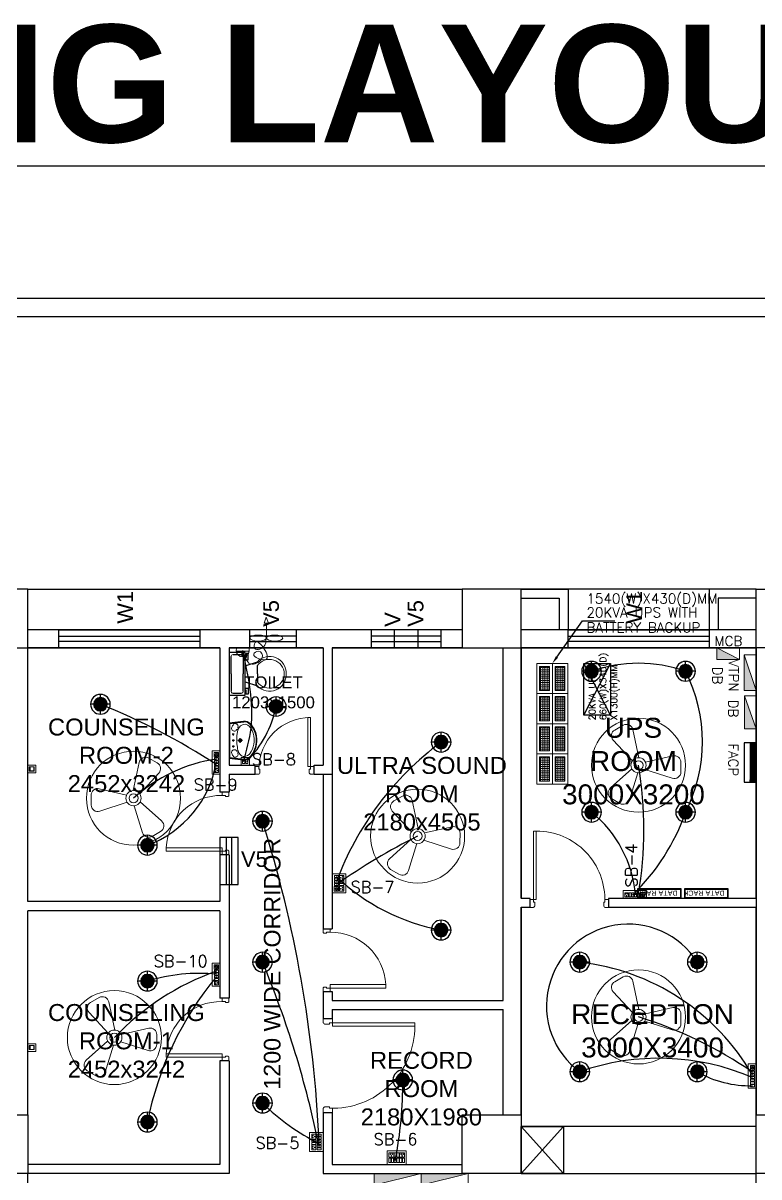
# Model space of a CAD drawing. Header units: millimetres. Extents: x 3552052 to 4144896, y -707811 to -630695.
# Drawn here: x 3631564 to 3640957, y -645447 to -630710 of the extents above; entities that cross this region are included whole.
import ezdxf
from ezdxf import colors
from ezdxf.entities.mleader import LeaderData, LeaderLine
from ezdxf.enums import TextEntityAlignment as Align
from ezdxf.math import Vec2, Vec3

# ---------------------------------------------------------------- set-up
doc = ezdxf.new("R2010")
doc.units = ezdxf.units.MM
doc.header["$LTSCALE"] = 6
doc.header["$MEASUREMENT"] = 0
doc.linetypes.add('HIDDEN', pattern=[0.375, 0.25, -0.125])
doc.layers.get('0').update_dxf_attribs({"linetype": 'CONTINUOUS', "lineweight": 0})
for name, color, linetype, lineweight in [('Chajja', 7, 'CONTINUOUS', 0), ('COL', 5, 'CONTINUOUS', 0), ('DIM', 7, 'CONTINUOUS', 0), ('DOOR', 44, 'CONTINUOUS', 0), ('ELE- DBS', 1, 'CONTINUOUS', 0), ('ELE-1 NO 6-16A RAW POWER SOCKET', 1, 'CONTINUOUS', 0), ('ELE-1200MM CEILINGFAN', 6, 'CONTINUOUS', 0), ('ELE-12M RAW&UPS SB', 40, 'CONTINUOUS', 0), ('ELE-12W LED', 1, 'CONTINUOUS', 0), ('ELE-12W UPS LIGHT', 3, 'CONTINUOUS', 0), ('ELE-2M RAW P.SB', 40, 'CONTINUOUS', 0), ('ELE-4M RAW P.SB', 40, 'CONTINUOUS', 0), ('ELE-4M UPS P.SB', 3, 'CONTINUOUS', 0), ('ELE-6M RAW P.SB', 40, 'HIDDEN', 0), ('ELE-8M RAW & UPS SB', 31, 'CONTINUOUS', 0), ('ELE-EXHAUST FAN', 10, 'CONTINUOUS', 0), ('ELE-LIGHTING WIRRING', 7, 'CONTINUOUS', 0), ('ELE. DB', 1, 'CONTINUOUS', 0), ('ELE.DB', 1, 'CONTINUOUS', 0), ('FA-FIRE ALARM CONTROL PANEL', 3, 'CONTINUOUS', 5), ('FUR', 21, 'CONTINUOUS', 0), ('hatch', 252, 'CONTINUOUS', 0), ('JOINERY', 7, 'CONTINUOUS', 0), ('MEP_HVAC_TEXT', 7, 'CONTINUOUS', 0), ('Staircase', 7, 'CONTINUOUS', 0), ('TEXT', 5, 'CONTINUOUS', 0), ('TITLE', 7, 'CONTINUOUS', 0), ('WALL', 8, 'CONTINUOUS', 0), ('Window', 161, 'CONTINUOUS', 0)]:
    doc.layers.add(name, color=color, linetype=linetype, lineweight=lineweight)
doc.layers.add('DATA RACK', color=1, linetype='CONTINUOUS')
doc.layers.add('ELE-LIGHTING WIRING', color=7, linetype='CONTINUOUS', lineweight=0, true_color=0x63d7b6)
doc.styles.add('ARIAL', font='arial.ttf')
doc.styles.add('ROMANS', font='romans.shx')
doc.styles.get("Standard").update_dxf_attribs({"font": 'SIMPLEX'})
doc.styles.add('Tw Cen MT', font='TCM_____.TTF')
doc.styles.add('VERDANA', font='verdana.ttf')
pattern_1 = [(270, (3255198.743, -130720.16), (27.4669662, -4e-14), [19.9759754, -7.4909908]), (360, (3255198.743, -130720.16), (4e-14, 27.4669662), [19.9759754, -7.4909908])]

# ---------------------------------------------------------------- blocks, each defined once
blk = doc.blocks.new('QWE')
at = {"layer": 'ELE-12W UPS LIGHT', "lineweight": 25}
h = blk.add_hatch(dxfattribs=at)
h.set_pattern_fill('ANSI31', color=8)
h.set_pattern_definition([(45, (-1135553.9097, 459369.4158), (-2.24506403, 2.24506403), [])])
edge = h.paths.add_edge_path()
edge.add_arc((0, 0), 85.7, 0, 360)
at = {"layer": 'ELE-12W UPS LIGHT', "color": 3, "lineweight": 25}
for p, q in [((-126, 0), (126, 0)), ((0, -126), (0, 126))]:
    blk.add_line(p, q, dxfattribs=at)
for radius in [126, 85.7]:
    blk.add_circle((0, 0), radius, dxfattribs=at)
blk = doc.blocks.new('dsff')
at = {"layer": 'ELE-4M RAW P.SB', "color": 40, "ltscale": 10}
for p, q in [((3540307, -687742), (3540314, -687738)), ((3540315, -687739), (3540310, -687745)), ((3540315, -687736), (3540312, -687729)), ((3540316, -687728), (3540316, -687736)), ((3540317, -687737), (3540325, -687739)), ((3540324, -687743), (3540317, -687738))]:
    blk.add_line(p, q, dxfattribs=at)
for points in [[(3540054, -687792), (3540365, -687792), (3540365, -687692), (3540054, -687692)], [(3540143, -687764), (3540169, -687764), (3540169, -687712), (3540143, -687712)], [(3540178, -687764), (3540204, -687764), (3540204, -687712), (3540178, -687712)], [(3540212, -687764), (3540239, -687764), (3540239, -687712), (3540212, -687712)], [(3540247, -687764), (3540274, -687764), (3540274, -687712), (3540247, -687712)], [(3540287, -687765), (3540345, -687765), (3540345, -687712), (3540287, -687712)]]:
    blk.add_lwpolyline(points, close=True, dxfattribs=at)
for radius in [19.1, 1.78]:
    blk.add_circle((3540316, -687737), radius, dxfattribs=at)
at = {"layer": 'ELE-6M RAW P.SB', "color": 3, "linetype": 'ByBlock'}
for points in [[(3540074, -687764), (3540100, -687764), (3540100, -687712), (3540074, -687712)], [(3540108, -687764), (3540135, -687764), (3540135, -687712), (3540108, -687712)]]:
    blk.add_lwpolyline(points, close=True, dxfattribs=at)
blk = doc.blocks.new('18W LED')
at = {"layer": 'ELE-12W LED', "lineweight": 25}
h = blk.add_hatch(dxfattribs=at)
h.set_pattern_fill('ANSI31', color=252)
h.set_pattern_definition([(45, (-1135553.9097, 459369.4158), (-2.24506403, 2.24506403), [])])
edge = h.paths.add_edge_path()
edge.add_arc((0, 0), 85.7, 0, 360)
at = {"layer": 'ELE-12W LED', "color": 1, "lineweight": 25}
for p, q in [((-126, 0), (126, 0)), ((0, -126), (0, 126))]:
    blk.add_line(p, q, dxfattribs=at)
for radius in [126, 85.7]:
    blk.add_circle((0, 0), radius, dxfattribs=at)
blk = doc.blocks.new('A$C44D17E71')
at = {"layer": 'ELE-EXHAUST FAN', "color": 1}
for p, q in [((-13.3, 0.72), (-9.75, 2.1)), ((-13.3, 0.72), (-9.75, -0.48)), ((-9.75, 2.1), (-9.75, -0.48)), ((-0.97, 0.81), (-9.75, 0.81)), ((6.62, -9.32), (4.71, -9.31)), ((4.71, -9.31), (4.71, -16.8)), ((6.59, -16.81), (6.62, -9.32)), ((6.61, -12.95), (10.07, -12.97)), ((6.59, -16.81), (4.71, -16.8)), ((6.61, -13.55), (10.06, -13.57))]:
    blk.add_line(p, q, dxfattribs=at)
blk.add_ellipse((-0.97, 5.64), major_axis=(0, -4.83), ratio=0.36355, dxfattribs=at)
at = {"layer": 'ELE-EXHAUST FAN', "color": 1, "extrusion": (0, 0, -1)}
blk.add_ellipse((-0.97, -4.02), major_axis=(0, 4.83), ratio=0.36355, dxfattribs=at)
blk.add_ellipse((6.31, -13.06), major_axis=(0.02, 3.76), ratio=1, start_param=0.079283, end_param=3.06231, dxfattribs=at)
at = {"layer": 'ELE-EXHAUST FAN', "color": 1}
blk.add_open_spline([(-1.04, 0.81), (-0.79, -0.3), (3.44, 2.5), (7.59, -7.04), (-0.96, -5.98), (5.22, 0.41), (14.27, 3.09), (9.16, -9.39), (5.43, -2.53), (11.73, 0.02), (16.82, -10.79), (10.14, -10.71), (10.07, -12.97)], degree=3, knots=[0, 0, 0, 0, 6.261699, 12.352893, 15.787239, 21.858742, 28.752755, 35.678217, 39.225495, 45.354107, 53.693878, 67.421453, 67.421453, 67.421453, 67.421453], dxfattribs=at)
blk = doc.blocks.new('DATA RACK')
at = {"layer": 'DATA RACK', "color": 1, "ltscale": 5}
for points in [[(0, 0), (0, -1227), (-277, -1227), (-277, 0)], [(-13, -13), (-13, -1213), (-264, -1213), (-264, -13)]]:
    blk.add_lwpolyline(points, close=True, dxfattribs=at)
at = {"layer": 'DATA RACK', "color": 1, "ltscale": 5, "insert": (-72, -89), "char_height": 148.3, "width": 1124.35, "attachment_point": 1, "rotation": 270, "style": 'Tw Cen MT'}
blk.add_mtext('DATA RACK', dxfattribs=at)
blk = doc.blocks.new('2M')
at = {"layer": 'ELE-2M RAW P.SB', "ltscale": 10}
for points in [[(-107, 0), (0, 0), (0, 100), (-107, 100)], [(-87, 25), (-60, 25), (-60, 79), (-87, 79)], [(-47, 25), (-20, 25), (-20, 79), (-47, 79)]]:
    blk.add_lwpolyline(points, close=True, dxfattribs=at)
blk = doc.blocks.new('A$C19B8274B')
at = {"layer": 'DOOR'}
for p, q in [((-45, 925), (-80, 925)), ((-80, 50), (-80, 925)), ((-45, 50), (-45, 925)), ((-45, 50), (-80, 50)), ((-955, -50), (-955, -47.5)), ((-940, -35), (-942.5, -35)), ((-60, -35), (-57.5, -35)), ((-45, -50), (-45, -47.5))]:
    blk.add_line(p, q, dxfattribs=at)
for points in [[(-940, 15), (-955, 15), (-955, 50), (-1000, 50), (-1000, -50), (-955, -50)], [(-940, -35), (-940, 15)], [(-60, 15), (-45, 15), (-45, 50), (0, 50), (0, -50), (-45, -50)], [(-60, -35), (-60, 15)]]:
    blk.add_lwpolyline(points, dxfattribs=at)
at = {"layer": 'DOOR', "color": 145}
blk.add_arc((-80, 50), 875, 90, 182.29244, dxfattribs=at)
at = {"layer": 'DOOR'}
for centre, start, end in [((-955, -35), 270, 0), ((-45, -35), 180, 270)]:
    blk.add_arc(centre, 12.5, start, end, dxfattribs=at)
blk = doc.blocks.new('Z$W@#1841')
at = {"layer": 'DOOR'}
blk.add_lwpolyline([(482, 633), (482, -167), (533, -167), (533, 633)], close=True, dxfattribs=at)
for points in [[(-254, -218), (-268, -218), (-268, -167), (-317, -167), (-317, -267), (-268, -267), (-268, -265, 0.414214), (-256, -254), (-254, -254)], [(519, -218), (533, -218), (533, -167), (583, -167), (583, -267), (533, -267), (533, -265, -0.414214), (522, -254), (519, -254)]]:
    blk.add_lwpolyline(points, format="xyb", close=True, dxfattribs=at)
at = {"layer": 'DOOR', "color": 145}
blk.add_arc((518, -152), 786, 92.6177, 181.1129, dxfattribs=at)
blk = doc.blocks.new('750')
at = {"layer": 'DOOR'}
for p, q in [((-50, 705), (-47.5, 705)), ((-35, 690), (-35, 692.5)), ((-50, 45), (-47.5, 45)), ((-35, 60), (-35, 57.5)), ((50, 45), (50, 80)), ((50, 80), (675, 80)), ((50, 45), (675, 45)), ((675, 45), (675, 80))]:
    blk.add_line(p, q, dxfattribs=at)
for points in [[(15, 690), (15, 705), (50, 705), (50, 750), (-50, 750), (-50, 705)], [(-35, 690), (15, 690)], [(15, 60), (15, 45), (50, 45), (50, 0), (-50, 0), (-50, 45)], [(-35, 60), (15, 60)]]:
    blk.add_lwpolyline(points, dxfattribs=at)
for centre, start, end in [((-35, 705), 180, 270), ((-35, 45), 90, 180)]:
    blk.add_arc(centre, 12.5, start, end, dxfattribs=at)
at = {"layer": 'DOOR', "color": 145}
blk.add_arc((15, 45), 660, 0, 90, dxfattribs=at)
blk = doc.blocks.new('u46')
at = {"color": 8, "lineweight": 25}
for p, q in [((-10, 228), (175, 249)), ((-10, 220), (181, 242)), ((-1, -209), (1, 209)), ((57, 81), (29, 81)), ((62, 2), (29, 2)), ((44, 93), (44, 67)), ((44, 14), (44, -13)), ((163, 3), (102, 3)), ((133, -27), (133, 33)), ((62, -73), (29, -73)), ((44, -61), (44, -87)), ((-10, -216), (181, -238)), ((-10, -224), (175, -245))]:
    blk.add_line(p, q, dxfattribs=at)
at = {"color": 8, "extrusion": (0, 0, -1)}
for centre, major_axis, start_param, end_param in [((56, 154), (0, 34), 4.33982, 5.202657), ((145, 128), (1, 126), -1.238036, -0.892193), ((66, 199), (0, 20.7), -1.101507, 0.481509), ((57, 163), (-0.3, 56.9), 0.324902, 0.965135), ((208, 103), (0, 110), -1.431017, -0.436146), ((110, 167), (-6.08, 6.08), 4.867594, 6.265028), ((110, 165), (5.47, 5.47), 2.097053, 3.541809), ((90, 185), (0, 17.9), 0.880684, 2.260744), ((190, 138), (0, 70.9), -0.405199, 0.56573), ((188, 150), (0, 99.5), -0.132539, 0.848731), ((186, 148), (0.1, 94.4), -0.049658, 0.838116), ((154, 79), (0, 140), 0.557563, 1.193786), ((57, 20), (0, 275), 0.806541, 1.180915), ((50, 14), (0, 294), 0.809856, 1.41441), ((65, 170), (0.3, 49.2), 3.359735, 4.09512), ((44, 81), (0.02, 6.43), 3.139035, 9.42222), ((44, 2), (0.08, 6.43), 3.12883, 9.412015), ((62, 153), (0, 31.9), 2.620328, 3.422401), ((104, 118), (-0.2, 26.8), -1.278641, -0.487266), ((820, -1), (0, 732), -1.56667, -1.474079), ((888, 37), (1, 801), 4.558159, 4.668067), ((96, 136), (0, 7.39), -0.727724, 1.373337), ((387, 48), (0, 296), -1.495794, -1.328336), ((133, 3), (0, 21.6), 3.141254, 9.424439), ((133, 3), (-0.1, 15.5), 3.145308, 9.428493), ((133, 3), (0, 10.9), 3.142047372431534, 9.42523267961112), ((13, 7), (0, 298), 1.141495, 1.637774), ((35, 3), (0, 303), 1.155365, 1.952189), ((72, -2), (0, 274), 1.346594, 1.865175), ((56, -148), (0, 34), 4.222121, 5.084958), ((65, -164), (0.1, 49.2), -0.960797, -0.225412), ((44, -73), (0.02, 6.43), 3.139035, 9.42222), ((62, -147), (-0.1, 31.9), -0.276767, 0.525307), ((104, -111), (0.2, 26.8), 3.628858, 4.420234), ((97, -128), (-0.03, 8.55), 1.455188, 3.796569), ((263, -74), (0, 167), 4.181112, 4.641559), ((163, -80), (0, 126), 2.054055, 2.802751), ((56, -13), (0, 287), 1.808981, 2.322804), ((62, -11), (0, 247), 1.579809, 2.112792), ((124, -52), (0, 200), 1.868215, 2.281789), ((145, -122), (0, 126), 4.027191, 4.373034), ((66, -193), (0, 20.7), 2.661884, 4.2449), ((57, -157), (0.3, 56.9), 2.176458, 2.816691), ((110, -161), (-6.08, 6.08), 4.730546, 6.12798), ((111, -159), (6.17, 6.17), 4.354779, 6.027124), ((90, -178), (0, 17.9), 0.880848, 2.260908), ((193, -126), (0, 80.1), 3.554495, 4.299548), ((181, -107), (0, 94.7), 2.890537, 3.362984), ((185, -162), (-0.1, 83.2), 2.850118, 3.264751), ((188, -160), (0, 78.1), 2.562376, 3.231693), ((187, -138), (0, 106), 2.310552, 2.942572), ((172, -117), (0, 123), 2.127435, 2.640092)]:
    blk.add_ellipse(centre, major_axis=major_axis, ratio=1, start_param=start_param, end_param=end_param, dxfattribs=at)
blk = doc.blocks.new('rhej')
at = {"color": 8, "lineweight": 25}
for p, q in [((310, 111), (155, 163)), ((272, 189), (272, 266)), ((272, 266), (298, 266)), ((310, 189), (272, 189)), ((298, 266), (298, 215)), ((298, 215), (310, 215)), ((310, 279), (310, -264)), ((517, 279), (310, 279)), ((336, 228), (336, 8)), ((466, 254), (362, 254)), ((491, 8), (491, 228)), ((517, 8), (517, 279)), ((155, 8), (155, 111)), ((155, 8), (155, -96)), ((336, -212), (336, 8)), ((491, 8), (491, -212)), ((517, -264), (517, 8)), ((310, -96), (155, -147)), ((272, -173), (272, -251)), ((310, -173), (272, -173)), ((272, -251), (298, -251)), ((298, -251), (298, -199)), ((298, -199), (310, -199)), ((310, -264), (517, -264)), ((466, -238), (362, -238))]:
    blk.add_line(p, q, dxfattribs=at)
at = {"color": 8, "extrusion": (0, 0, -1)}
for centre, major_axis, start_param, end_param in [((0, 16), (151, -151), 2.319632, 4.738539), ((1, 2), (-134, -134), 0.814663, 3.31238), ((359, 231), (-16.2, -16.2), 0.643501, 2.498091), ((469, 231), (16.2, -16.2), 3.785094, 5.639684), ((0, 0), (-151, -151), 4.686239, 7.105146), ((1, 13), (-134, -134), 4.541602, 7.039318), ((359, -215), (-16.2, -16.2), -0.927295, 0.927295), ((469, -215), (16.2, -16.2), 5.35589, 7.21048)]:
    blk.add_ellipse(centre, major_axis=major_axis, ratio=1, start_param=start_param, end_param=end_param, dxfattribs=at)
blk = doc.blocks.new('GFG')
at = {"layer": 'ELE.DB'}
h = blk.add_hatch(color=6, dxfattribs=at)
h.dxf.hatch_style = 1
h.paths.add_polyline_path([(3584698, -681927), (3584408, -681927), (3584408, -682077)])
at = {"layer": 'ELE.DB', "color": 6}
blk.add_line((3584698, -681927), (3584408, -682077), dxfattribs=at)
blk.add_lwpolyline([(3584408, -681927), (3584698, -681927), (3584698, -682077), (3584408, -682077)], close=True, dxfattribs=at)
blk = doc.blocks.new('sfdef')
at = {"layer": 'ELE.DB'}
h = blk.add_hatch(color=1, dxfattribs=at)
h.dxf.hatch_style = 1
h.paths.add_polyline_path([(3540236, -682445), (3540236, -682900), (3540386, -682900)])
blk.add_line((3540386, -682900), (3540236, -682445), dxfattribs=at)
blk.add_lwpolyline([(3540386, -682445), (3540386, -682900), (3540236, -682900), (3540236, -682445)], close=True, dxfattribs=at)
blk = doc.blocks.new('FER')
at = {"layer": 'ELE.DB'}
h = blk.add_hatch(color=1, dxfattribs=at)
h.dxf.hatch_style = 1
h.paths.add_polyline_path([(3584986, -682036), (3584986, -682456), (3585136, -682456)])
blk.add_line((3585136, -682456), (3584986, -682036), dxfattribs=at)
blk.add_lwpolyline([(3585136, -682036), (3585136, -682456), (3584986, -682456), (3584986, -682036)], close=True, dxfattribs=at)
blk = doc.blocks.new('DFGG')
at = {"layer": 'ELE-4M RAW P.SB', "color": 40, "ltscale": 10}
for p, q in [((3584690, -679090), (3584683, -679092)), ((3584684, -679096), (3584691, -679091)), ((3584692, -679081), (3584692, -679089)), ((3584693, -679089), (3584696, -679081)), ((3584693, -679092), (3584698, -679098)), ((3584701, -679095), (3584694, -679091)), ((3584873, -679064), (3584919, -679064)), ((3584873, -679117), (3584873, -679064)), ((3584919, -679064), (3584919, -679117)), ((3584919, -679117), (3584873, -679117))]:
    blk.add_line(p, q, dxfattribs=at)
for points in [[(3584939, -679145), (3584643, -679145), (3584643, -679045), (3584939, -679045)], [(3584721, -679118), (3584663, -679118), (3584663, -679065), (3584721, -679065)], [(3584761, -679117), (3584734, -679117), (3584734, -679064), (3584761, -679064)], [(3584830, -679117), (3584804, -679117), (3584804, -679064), (3584830, -679064)], [(3584865, -679117), (3584838, -679117), (3584838, -679064), (3584865, -679064)]]:
    blk.add_lwpolyline(points, close=True, dxfattribs=at)
for radius in [19.1, 1.78]:
    blk.add_circle((3584692, -679090), radius, dxfattribs=at)
for centre, radius, start, end in [((3584896, -679078), 3.6, 307.1584, 232.8416), ((3584896, -679081), 2.29, 161.4031, 18.5969), ((3584883, -679101), 3.1, 5.2689, 272.51), ((3584886, -679103), 2.5, 202.6838, 75.0951), ((3584907, -679103), 2.5, 104.9049, 337.3162), ((3584909, -679101), 3.1, 267.49, 174.7311)]:
    blk.add_arc(centre, radius, start, end, dxfattribs=at)
at = {"layer": 'ELE-6M RAW P.SB', "color": 3, "linetype": 'ByBlock'}
blk.add_lwpolyline([(3584796, -679117), (3584769, -679117), (3584769, -679064), (3584796, -679064)], close=True, dxfattribs=at)
blk = doc.blocks.new('A$C07FB25EA')
at = {"layer": 'ELE-1200MM CEILINGFAN', "color": 3}
for p, q in [((6.53, 13.37), (9.47, 11.64)), ((0.26, 2.64), (3.17, 12.07)), ((-11.8, 4.55), (-2.22, 1.44)), ((9.84, 7.94), (2.36, 1.21)), ((-14.84, -1.03), (-14.81, 2.38)), ((-2.41, -1.1), (-12.04, -3.29)), ((1.96, -12.49), (-0.13, -2.65)), ((2.16, -1.54), (8.87, -8.78)), ((8.31, -12.34), (5.35, -14.02))]:
    blk.add_line(p, q, dxfattribs=at)
at = {"layer": 'ELE-1200MM CEILINGFAN', "color": 5, "ltscale": 10}
blk.add_circle((0, 0), 16.45, dxfattribs=at)
at = {"layer": 'ELE-1200MM CEILINGFAN', "color": 3}
for radius in [2.65, 1.58]:
    blk.add_circle((0, 0), radius, dxfattribs=at)
for centre, start, end in [((5.36, 11.38), 59.5281, 162.5229), ((8.3, 9.66), 311.9493, 59.5281), ((-12.51, 2.36), 71.9493, 179.5281), ((-12.54, -1.05), 179.5281, 282.5229), ((7.18, -10.34), 299.5281, 42.5229), ((4.21, -12.02), 191.9493, 299.5281)]:
    blk.add_arc(centre, 2.3, start, end, dxfattribs=at)
blk = doc.blocks.new('DSFDF')
at = {"layer": 'ELE- DBS'}
h = blk.add_hatch(dxfattribs=at)
h.set_pattern_fill('ANGLE', color=2, scale=3.932279, angle=270)
h.set_pattern_definition(pattern_1)
h.paths.add_polyline_path([(3580774, -674459), (3580774, -674768), (3580651, -674768), (3580651, -674459)])
h.paths.add_polyline_path([(3580774, -674844), (3580774, -675153), (3580651, -675153), (3580651, -674844)])
h.paths.add_polyline_path([(3580575, -675229), (3580575, -675538), (3580451, -675538), (3580451, -675229)])
h.paths.add_polyline_path([(3580575, -674459), (3580575, -674768), (3580451, -674768), (3580451, -674459)])
h.paths.add_polyline_path([(3580575, -674844), (3580575, -675153), (3580451, -675153), (3580451, -674844)])
h.paths.add_polyline_path([(3580774, -675229), (3580774, -675538), (3580651, -675538), (3580651, -675229)])
h = blk.add_hatch(dxfattribs=at)
h.set_pattern_fill('ANGLE', color=2, scale=3.932279, angle=270)
h.set_pattern_definition(pattern_1)
h.paths.add_polyline_path([(3580774, -675614), (3580774, -675923), (3580651, -675923), (3580651, -675614)])
h.paths.add_polyline_path([(3580575, -675614), (3580575, -675923), (3580451, -675923), (3580451, -675614)])
at = {"layer": 'ELE- DBS', "color": 3}
for p, q in [((3580614, -674806), (3580414, -674806)), ((3580813, -674806), (3580614, -674806)), ((3580614, -675191), (3580414, -675191)), ((3580813, -675191), (3580614, -675191)), ((3580614, -675576), (3580414, -675576)), ((3580813, -675576), (3580614, -675576))]:
    blk.add_line(p, q, dxfattribs=at)
for points in [[(3580614, -674421), (3580614, -675961), (3580414, -675961), (3580414, -674421)], [(3580575, -674459), (3580575, -674768), (3580451, -674768), (3580451, -674459)], [(3580813, -674421), (3580813, -675961), (3580614, -675961), (3580614, -674421)], [(3580774, -674459), (3580774, -674768), (3580651, -674768), (3580651, -674459)], [(3580575, -674844), (3580575, -675153), (3580451, -675153), (3580451, -674844)], [(3580774, -674844), (3580774, -675153), (3580651, -675153), (3580651, -674844)], [(3580575, -675229), (3580575, -675538), (3580451, -675538), (3580451, -675229)], [(3580774, -675229), (3580774, -675538), (3580651, -675538), (3580651, -675229)], [(3580575, -675614), (3580575, -675923), (3580451, -675923), (3580451, -675614)], [(3580774, -675614), (3580774, -675923), (3580651, -675923), (3580651, -675614)]]:
    blk.add_lwpolyline(points, close=True, dxfattribs=at)
blk = doc.blocks.new('FGDFGG')
at = {"layer": 'ELE-12M RAW&UPS SB', "color": 40, "ltscale": 10}
for points in [[(3595228, -688021), (3594985, -688021), (3594985, -687846), (3595228, -687846)], [(3595033, -687926), (3595007, -687926), (3595007, -687873), (3595033, -687873)], [(3595068, -687926), (3595041, -687926), (3595041, -687873), (3595068, -687873)], [(3595102, -687926), (3595076, -687926), (3595076, -687873), (3595102, -687873)], [(3595137, -687926), (3595111, -687926), (3595111, -687873), (3595137, -687873)], [(3595102, -687994), (3595076, -687994), (3595076, -687941), (3595102, -687941)], [(3595137, -687994), (3595111, -687994), (3595111, -687941), (3595137, -687941)]]:
    blk.add_lwpolyline(points, close=True, dxfattribs=at)
at = {"layer": 'ELE-12M RAW&UPS SB', "color": 3, "linetype": 'ByBlock'}
blk.add_lwpolyline([(3595172, -687926), (3595145, -687926), (3595145, -687873), (3595172, -687873)], close=True, dxfattribs=at)
at = {"layer": 'ELE-12M RAW&UPS SB', "color": 3, "linetype": 'ByBlock', "elevation": 0}
blk.add_lwpolyline([(3595206, -687926), (3595180, -687926), (3595180, -687873), (3595206, -687873)], close=True, dxfattribs=at)
at = {"layer": 'ELE-4M RAW P.SB', "color": 40, "ltscale": 10}
for p, q in [((3595005, -687941), (3595068, -687941)), ((3595005, -687994), (3595005, -687941)), ((3595068, -687994), (3595005, -687994)), ((3595068, -687941), (3595068, -687994)), ((3595143, -687941), (3595206, -687941)), ((3595143, -687994), (3595143, -687941)), ((3595206, -687994), (3595143, -687994)), ((3595206, -687941), (3595206, -687994))]:
    blk.add_line(p, q, dxfattribs=at)
for centre, radius, start, end in [((3595023, -687978), 3.1, 5.2689, 272.51), ((3595025, -687980), 2.5, 202.6838, 75.0951), ((3595036, -687955), 3.6, 307.1584, 232.8416), ((3595036, -687958), 2.29, 161.4031, 18.5969), ((3595047, -687980), 2.5, 104.9049, 337.3162), ((3595049, -687978), 3.1, 267.49, 174.7311), ((3595162, -687978), 3.1, 5.2689, 272.51), ((3595164, -687980), 2.5, 202.6838, 75.0951), ((3595175, -687955), 3.6, 307.1584, 232.8416), ((3595175, -687958), 2.29, 161.4031, 18.5969), ((3595186, -687980), 2.5, 104.9049, 337.3162), ((3595188, -687978), 3.1, 267.49, 174.7311)]:
    blk.add_arc(centre, radius, start, end, dxfattribs=at)
blk = doc.blocks.new('5')
at = {"layer": 'ELE-12M RAW&UPS SB', "color": 40, "ltscale": 10}
for p, q in [((3595754, -684831), (3595747, -684829)), ((3595748, -684825), (3595755, -684830)), ((3595756, -684840), (3595756, -684832)), ((3595757, -684829), (3595762, -684823)), ((3595757, -684832), (3595760, -684839)), ((3595765, -684826), (3595758, -684830))]:
    blk.add_line(p, q, dxfattribs=at)
for points in [[(3595950, -684952), (3595707, -684952), (3595707, -684777), (3595950, -684777)], [(3595785, -684803), (3595727, -684803), (3595727, -684856), (3595785, -684856)], [(3595824, -684856), (3595798, -684856), (3595798, -684804), (3595824, -684804)], [(3595859, -684856), (3595833, -684856), (3595833, -684804), (3595859, -684804)], [(3595894, -684856), (3595867, -684856), (3595867, -684804), (3595894, -684804)], [(3595824, -684924), (3595798, -684924), (3595798, -684871), (3595824, -684871)], [(3595859, -684924), (3595833, -684924), (3595833, -684871), (3595859, -684871)]]:
    blk.add_lwpolyline(points, close=True, dxfattribs=at)
at = {"layer": 'ELE-12M RAW&UPS SB', "color": 3, "linetype": 'ByBlock', "elevation": 0}
blk.add_lwpolyline([(3595928, -684856), (3595902, -684856), (3595902, -684804), (3595928, -684804)], close=True, dxfattribs=at)
at = {"layer": 'ELE-12M RAW&UPS SB', "color": 40, "ltscale": 10}
for radius in [19.1, 1.78]:
    blk.add_circle((3595756, -684831), radius, dxfattribs=at)
at = {"layer": 'ELE-4M RAW P.SB', "color": 40, "ltscale": 10}
for p, q in [((3595727, -684871), (3595790, -684871)), ((3595727, -684924), (3595727, -684871)), ((3595790, -684924), (3595727, -684924)), ((3595790, -684871), (3595790, -684924)), ((3595865, -684871), (3595928, -684871)), ((3595865, -684924), (3595865, -684871)), ((3595928, -684924), (3595865, -684924)), ((3595928, -684871), (3595928, -684924))]:
    blk.add_line(p, q, dxfattribs=at)
for centre, radius, start, end in [((3595745, -684908), 3.1, 5.2689, 272.51), ((3595747, -684910), 2.5, 202.6838, 75.0951), ((3595758, -684885), 3.6, 307.1584, 232.8416), ((3595758, -684888), 2.29, 161.4031, 18.5969), ((3595769, -684910), 2.5, 104.9049, 337.3162), ((3595771, -684908), 3.1, 267.49, 174.7311), ((3595884, -684908), 3.1, 5.2689, 272.51), ((3595886, -684910), 2.5, 202.6838, 75.0951), ((3595897, -684885), 3.6, 307.1584, 232.8416), ((3595897, -684888), 2.29, 161.4031, 18.5969), ((3595908, -684910), 2.5, 104.9049, 337.3162), ((3595910, -684908), 3.1, 267.49, 174.7311)]:
    blk.add_arc(centre, radius, start, end, dxfattribs=at)
blk = doc.blocks.new('DFGFG23')
at = {"layer": 'ELE-1 NO 6-16A RAW POWER SOCKET', "lineweight": 0}
for p, q in [((3576657, -687472), (3576722, -687472)), ((3576657, -687527), (3576657, -687472)), ((3576664, -687474), (3576715, -687474)), ((3576664, -687525), (3576664, -687474)), ((3576667, -687525), (3576667, -687474)), ((3576715, -687474), (3576715, -687525)), ((3576722, -687472), (3576722, -687527)), ((3576722, -687527), (3576722, -687472)), ((3576722, -687527), (3576657, -687527)), ((3576722, -687527), (3576657, -687527)), ((3576715, -687525), (3576664, -687525))]:
    blk.add_line(p, q, dxfattribs=at)
blk.add_lwpolyline([(3576640, -687549), (3576640, -687452), (3576740, -687452), (3576740, -687549)], close=True, dxfattribs=at)
blk = doc.blocks.new('UPS DB')
at = {"layer": 'hatch'}
h = blk.add_hatch(color=3, dxfattribs=at)
h.dxf.hatch_style = 1
h.paths.add_polyline_path([(0, -150), (600, -150), (600, 0)])
at = {"layer": 'ELE. DB', "color": 3}
blk.add_line((600, 0), (0, -150), dxfattribs=at)
blk.add_lwpolyline([(0, 0), (600, 0), (600, -150), (0, -150)], close=True, dxfattribs=at)
blk = doc.blocks.new('FREAWFRED')
at = {"layer": 'ELE.DB'}
h = blk.add_hatch(color=1, dxfattribs=at)
h.dxf.hatch_style = 1
h.paths.add_polyline_path([(150, 0), (150, 600), (0, 600)])
blk.add_line((0, 600), (150, 0), dxfattribs=at)
blk.add_lwpolyline([(0, 0), (0, 600), (150, 600), (150, 0)], close=True, dxfattribs=at)
blk = doc.blocks.new('DFDF')
at = {"layer": 'FA-FIRE ALARM CONTROL PANEL', "linetype": 'ByBlock', "lineweight": 25, "ltscale": 60}
h = blk.add_hatch(dxfattribs=at)
h.set_pattern_fill('ANSI31', color=256, scale=11.87039, angle=270)
h.set_pattern_definition([(315, (67182.53736, 161949.4), (0.0883883476483, 0.0883883476483), [])])
h.paths.add_polyline_path([(3584858, -683220), (3584858, -683719), (3584783, -683719), (3584783, -683220)])
at = {"layer": 'FA-FIRE ALARM CONTROL PANEL', "linetype": 'ByBlock', "lineweight": 25, "ltscale": 60, "const_width": 11.9}
blk.add_lwpolyline([(3584783, -683220), (3584783, -683719)], dxfattribs=at)
at = {"layer": 'FA-FIRE ALARM CONTROL PANEL', "linetype": 'ByBlock', "lineweight": 25, "ltscale": 60}
blk.add_lwpolyline([(3584708, -683220), (3584708, -683719), (3584858, -683719), (3584858, -683220)], close=True, dxfattribs=at)

msp = doc.modelspace()

# ---------------------------------------------------------------- linework, layer by layer
at = {"color": 7, "lineweight": 30}
for points in [[(3654017.3, -634223.7), (3654017.3, -666235.1), (3608936.1, -666235.1), (3608936.1, -634223.7)], [(3653785.4, -634455.5), (3653785.4, -666003.3), (3609167.9, -666003.3), (3609167.9, -634455.5)]]:
    msp.add_lwpolyline(points, close=True, dxfattribs=at)
at = {"layer": 'Chajja', "color": 7, "lineweight": 30, "ltscale": 200}
for p, q in [((3631625.4, -637938.9), (3637170.4, -637938.9)), ((3640920.4, -637938.9), (3637920.4, -637938.9)), ((3640920.4, -637938.9), (3637920.4, -637938.9))]:
    msp.add_line(p, q, dxfattribs=at)
at = {"layer": 'COL', "color": 7, "lineweight": 30}
for points in [[(3630875.4, -638688.9), (3631625.4, -638688.9), (3631625.4, -637938.9), (3630875.4, -637938.9)], [(3637170.4, -638688.9), (3637920.4, -638688.9), (3637920.4, -637938.9), (3637170.4, -637938.9)], [(3641670.4, -638688.9), (3640920.4, -638688.9), (3640920.4, -637938.9), (3641670.4, -637938.9)], [(3630875.4, -645403.9), (3630875.4, -644653.9), (3631625.4, -644653.9), (3631625.4, -645403.9)], [(3637170.4, -645403.9), (3637170.4, -644653.9), (3637920.4, -644653.9), (3637920.4, -645403.9)], [(3640920.4, -645403.9), (3640920.4, -644653.9), (3641670.4, -644653.9), (3641670.4, -645403.9)]]:
    msp.add_lwpolyline(points, close=True, dxfattribs=at)
at = {"layer": 'ELE- DBS', "color": 3, "lineweight": -3}
for p, q in [((3639060.3, -639548.9), (3638719.9, -638888.9)), ((3638719.9, -639548.9), (3639060.3, -638888.9))]:
    msp.add_line(p, q, dxfattribs=at)
msp.add_lwpolyline([(3639060.3, -639548.9), (3638719.9, -639548.9), (3638719.9, -638888.9), (3639060.3, -638888.9)], close=True, dxfattribs=at)
at = {"layer": 'ELE-LIGHTING WIRING', "lineweight": -3}
for centre, radius, start, end in [((3639420.4, -640682.9), 1796.9, 70.49364, 109.50636), ((3638255.8, -639889.1), 1980.8, 332.97682, 27.02318), ((3629292.2, -647494.1), 8716.2, 57.06101, 68.04192), ((3633414.8, -639153.4), 1408.5, 315.49727, 348.30623), ((3639222.8, -643026.1), 3899.1, 126.55492, 159.78076), ((3634331.4, -642111.6), 2024.3, 98.51755, 132.12258), ((3634530.2, -641006.6), 4958.1, 350.28935, 9.49045), ((3619221.3, -645731.6), 16138.2, 2.65286, 17.40652), ((3637466.8, -639900.9), 2703.7, 314.08671, 340.82107), ((3640247.3, -648376), 8144.1, 116.60156, 125.10387), ((3639288.9, -643263), 1043.9, 32.38395, 233.66618), ((3635106.2, -645898.8), 3260.1, 109.24641, 136.81373), ((3638337.5, -645621), 2936, 30.22367, 83.4899), ((3637210.3, -645534.2), 4134.5, 140.24701, 169.01582), ((3637841.4, -648515.7), 5350.2, 55.4651, 72.83443), ((3639678, -646960.4), 3029, 66.73324, 109.42902), ((3631248.6, -644246.7), 5162.1, 348.95725, 0.41921), ((3636564.1, -642545.2), 2759.4, 225.21981, 243.7154)]:
    msp.add_arc(centre, radius, start, end, dxfattribs=at)
at = {"layer": 'ELE-LIGHTING WIRING', "color": 254, "lineweight": -3, "true_color": 0xdebad0}
for centre, radius, start, end in [((3632679.4, -639924), 1370, 290.15633, 350.747), ((3637858.5, -641979.1), 1530.1, 5.10493, 51.04964), ((3637378.6, -639714.3), 2623.6, 226.23913, 259.50082), ((3622904.3, -647587.9), 12693.3, 11.51524, 22.62977), ((3633830.5, -645215.9), 2368.9, 85.12985, 106.65641), ((3640839.7, -642937), 1345.2, 240.16113, 271.47926)]:
    msp.add_arc(centre, radius, start, end, dxfattribs=at)
at = {"layer": 'ELE-LIGHTING WIRING', "lineweight": -3}
msp.add_spline([(3634379.4, -640140.7), (3634474.1, -639716.9), (3634367.9, -638723.9)], degree=3, dxfattribs=at)
at = {"layer": 'FUR', "color": 251, "lineweight": -3, "ltscale": 15}
for points in [[(3637920.4, -645403.9), (3637920.4, -644803.9), (3638460.4, -644803.9), (3638460.4, -645403.9)], [(3640920.4, -645403.9), (3640920.4, -644803.9), (3637920.4, -644803.9), (3637920.4, -645403.9)]]:
    msp.add_lwpolyline(points, close=True, dxfattribs=at)
at = {"layer": 'Staircase', "color": 251, "lineweight": -3}
for points in [[(3638460.4, -645403.9), (3637920.4, -644803.9)], [(3637920.4, -645403.9), (3638460.4, -644803.9)]]:
    msp.add_lwpolyline(points, dxfattribs=at)
at = {"layer": 'WALL', "color": 7, "lineweight": 30}
for p, q in [((3637170.4, -638458.9), (3631625.4, -638458.9)), ((3640920.4, -638458.9), (3637920.4, -638458.9)), ((3634077.6, -638688.9), (3631625.4, -638688.9)), ((3631625.4, -641931.4), (3631625.4, -638688.9)), ((3634077.6, -638688.9), (3634077.6, -640531.4)), ((3635395.6, -638688.9), (3634192.6, -638688.9)), ((3634192.6, -638688.9), (3634192.6, -640188.9)), ((3635395.6, -638688.9), (3635395.6, -640188.9)), ((3637170.4, -638688.9), (3635510.6, -638688.9)), ((3635510.6, -638688.9), (3635510.6, -640303.9)), ((3637690.5, -643194), (3637690.4, -638688.9)), ((3637920.4, -638688.9), (3637920.5, -641888.9)), ((3637920.5, -641888.8), (3637920.4, -638688.9)), ((3640920.4, -638688.9), (3637920.4, -638688.9)), ((3640920.4, -641888.9), (3640920.4, -638688.9)), ((3634192.6, -640188.9), (3634527.6, -640188.9)), ((3634192.6, -640303.9), (3634192.6, -640531.4)), ((3634192.6, -640303.9), (3634527.6, -640303.9)), ((3634527.6, -640303.9), (3634527.6, -640188.9)), ((3635277.6, -640188.9), (3635395.6, -640188.9)), ((3635277.6, -640303.9), (3635277.6, -640188.9)), ((3635277.6, -640303.9), (3635510.6, -640303.9)), ((3635395.6, -640303.9), (3635395.6, -642279)), ((3635510.6, -640303.9), (3635510.6, -642279)), ((3634192.6, -640531.4), (3634077.6, -640531.4)), ((3634077.6, -641331.4), (3634077.6, -641931.4)), ((3634192.6, -641331.4), (3634077.6, -641331.4)), ((3634192.6, -641331.4), (3634192.6, -643162.6)), ((3634077.6, -641931.4), (3631625.4, -641931.4)), ((3638035.2, -641888.9), (3637920.5, -641888.9)), ((3638035.2, -642003.9), (3638035.2, -641888.9)), ((3640920.4, -641888.9), (3639035.5, -641888.9)), ((3639035.5, -641888.9), (3639035.5, -642003.9)), ((3634077.6, -642046.4), (3631625.4, -642046.4)), ((3631625.4, -644653.9), (3631625.4, -642046.4)), ((3634077.6, -642046.4), (3634077.6, -643162.6)), ((3637920.4, -644653.9), (3637920.5, -642003.8)), ((3637920.5, -642003.9), (3637920.4, -644653.9)), ((3638035.2, -642003.9), (3637920.5, -642003.9)), ((3640920.4, -642003.9), (3639035.5, -642003.9)), ((3640920.4, -644653.9), (3640920.4, -642003.9)), ((3635395.6, -642279), (3635510.6, -642279)), ((3635395.6, -643079), (3635395.6, -643424)), ((3635395.6, -643079), (3635510.6, -643079)), ((3635510.6, -643079), (3635510.6, -643194)), ((3634192.6, -643162.6), (3634077.6, -643162.6)), ((3635510.6, -643194), (3637690.4, -643194)), ((3635395.6, -643424), (3635510.6, -643424)), ((3635510.6, -643309), (3637690.4, -643309)), ((3635510.6, -643309), (3635510.6, -643424)), ((3637690.5, -644653.9), (3637690.5, -643309)), ((3634077.6, -643962.6), (3634077.6, -645288.9)), ((3634077.6, -643962.6), (3634077.6, -645288.9)), ((3634192.6, -643962.6), (3634077.6, -643962.6)), ((3634192.6, -643962.6), (3634192.6, -645403.9)), ((3635395.6, -644624), (3635395.6, -645403.9)), ((3635395.6, -644624), (3635510.6, -644624)), ((3635510.6, -644624), (3635510.6, -645288.9)), ((3634077.6, -645288.9), (3631625.4, -645288.9)), ((3635510.6, -645288.9), (3637170.4, -645288.9)), ((3631625.4, -646178.9), (3631625.4, -645403.9)), ((3634192.6, -645403.9), (3631625.4, -645403.9)), ((3635395.6, -645403.9), (3637170.4, -645403.9)), ((3640920.4, -648444.1), (3640920.4, -645403.9))]:
    msp.add_line(p, q, dxfattribs=at)
at = {"layer": 'WALL', "color": 251, "lineweight": -3}
for points in [[(3637920.4, -637938.9), (3638520.4, -637938.9), (3638520.4, -638458.9)], [(3637920.4, -637938.9), (3638520.4, -637938.9), (3638520.4, -638458.9)], [(3640920.4, -637938.9), (3640320.4, -637938.9), (3640320.4, -638458.9)], [(3637920.4, -638053.9), (3638405.4, -638053.9), (3638405.4, -638458.9)], [(3637920.4, -638053.9), (3638405.4, -638053.9), (3638405.4, -638458.9)], [(3640920.4, -638053.9), (3640435.4, -638053.9), (3640435.4, -638458.9)], [(3630362.8, -638688.9), (3634077.6, -638688.9)], [(3634192.6, -638688.9), (3635395.6, -638688.9)], [(3635510.6, -638688.9), (3640920.4, -638688.9), (3640920.4, -644653.9)]]:
    msp.add_lwpolyline(points, dxfattribs=at)
at = {"layer": 'WALL', "color": 251, "lineweight": -3, "elevation": 0}
for points in [[(3640920.4, -637938.9), (3640320.4, -637938.9), (3640320.4, -638458.9)], [(3640920.4, -638053.9), (3640435.4, -638053.9), (3640435.4, -638458.9)]]:
    msp.add_lwpolyline(points, dxfattribs=at)
at = {"layer": 'Window', "color": 7, "lineweight": 30}
for points in [[(3633821.7, -638458.9), (3633821.7, -638688.9), (3632021.7, -638688.9), (3632021.7, -638458.9)], [(3633821.7, -638538.9), (3633821.7, -638608.9), (3632021.7, -638608.9), (3632021.7, -638538.9)], [(3635055.7, -638688.9), (3635055.7, -638458.9), (3634455.7, -638458.9), (3634455.7, -638688.9)], [(3635055.7, -638608.9), (3635055.7, -638538.9), (3634455.7, -638538.9), (3634455.7, -638608.9)], [(3636900.6, -638688.9), (3636900.6, -638458.9), (3636300.6, -638458.9), (3636300.6, -638688.9)], [(3636900.6, -638608.9), (3636900.6, -638538.9), (3636300.6, -638538.9), (3636300.6, -638608.9)], [(3640320.4, -638458.9), (3640320.4, -638688.9), (3638520.4, -638688.9), (3638520.4, -638458.9)], [(3640320.4, -638458.9), (3640320.4, -638688.9), (3638520.4, -638688.9), (3638520.4, -638458.9)], [(3640320.4, -638538.9), (3640320.4, -638608.9), (3638520.4, -638608.9), (3638520.4, -638538.9)], [(3640320.4, -638538.9), (3640320.4, -638608.9), (3638520.4, -638608.9), (3638520.4, -638538.9)]]:
    msp.add_lwpolyline(points, close=True, dxfattribs=at)
at = {"layer": 'Window', "color": 7, "lineweight": 30, "elevation": 0}
for points in [[(3633821.7, -638459.1), (3633821.7, -638689.1), (3632021.7, -638689.1), (3632021.7, -638459.1)], [(3633821.7, -638539.1), (3633821.7, -638609.1), (3632021.7, -638609.1), (3632021.7, -638539.1)], [(3635055.7, -638689.1), (3635055.7, -638459.1), (3634455.7, -638459.1), (3634455.7, -638689.1)], [(3635055.7, -638609.1), (3635055.7, -638539.1), (3634455.7, -638539.1), (3634455.7, -638609.1)], [(3636607.8, -638689.1), (3636607.8, -638459.1), (3636007.8, -638459.1), (3636007.8, -638689.1)], [(3636607.8, -638609.1), (3636607.8, -638539.1), (3636007.8, -638539.1), (3636007.8, -638609.1)], [(3634077.6, -641713.9), (3634307.6, -641713.9), (3634307.6, -641113.9), (3634077.6, -641113.9)], [(3634157.6, -641713.9), (3634227.6, -641713.9), (3634227.6, -641113.9), (3634157.6, -641113.9)]]:
    msp.add_lwpolyline(points, close=True, dxfattribs=at)

# ---------------------------------------------------------------- block references
at = {"layer": 'DATA RACK', "lineweight": -3, "ltscale": 2, "xscale": 0.4482539656214374, "yscale": 0.4482539656214374, "zscale": 0.4482539656214374, "rotation": 270}
for p in [(3639960.4, -641888.9), (3640560.4, -641888.9)]:
    msp.add_blockref('DATA RACK', p, dxfattribs=at)
at = {"layer": 'DOOR', "color": 251, "lineweight": -3, "rotation": 89.99999999999999}
msp.add_blockref('750', (3635277.6, -640253.9), dxfattribs=at)
at = {"layer": 'DOOR', "color": 251, "lineweight": -3}
for name, p, xscale, yscale, zscale, rotation in [('Z$W@#1841', (3633954.9, -640813.4), -0.8888888889923692, 0.8888888889923692, 0.8888888888759539, 89.99999999999967), ('Z$W@#1841', (3635630.3, -642561), 0.8888888889923692, 0.8888888889923692, 0.8888888889923692, 270), ('Z$W@#1841', (3633954.9, -643444.7), -0.8888888889923692, 0.8888888889923692, 0.8888888888759539, 89.99999999999967), ('A$C19B8274B', (3635455.6, -643424), -1.2, 1.2, 1.2, 269.9999999999842)]:
    msp.add_blockref(name, p, dxfattribs=dict(at, xscale=xscale, yscale=yscale, zscale=zscale, rotation=rotation))
at = {"layer": 'DOOR', "color": 251, "lineweight": -3, "xscale": -1, "rotation": 359.9999999999843}
msp.add_blockref('A$C19B8274B', (3638035.5, -641953.9), dxfattribs=at)
at = {"layer": 'ELE- DBS', "color": 0, "lineweight": -3}
for name, p in [('sfdef', (100534.6, 43666.1)), ('FER', (55784.9, 42732.5))]:
    msp.add_blockref(name, p, dxfattribs=at)
at = {"layer": 'ELE-1200MM CEILINGFAN', "color": 7, "lineweight": 30, "ltscale": 8, "yscale": 36.47592107175105, "zscale": 36.47592107175105, "rotation": 180}
for p, xscale in [((3639420.4, -640189.1), 36.47592107175105), ((3632973.7, -640610.1), -36.47592107175105), ((3636600.5, -641094), 36.47592107175105), ((3639420.4, -643403.9), 36.47592107175105), ((3632729.2, -643667.6), 36.47592107175105)]:
    msp.add_blockref('A$C07FB25EA', p, dxfattribs=dict(at, xscale=xscale))
at = {"layer": 'ELE-12M RAW&UPS SB', "color": 0, "lineweight": -3, "rotation": 90}
msp.add_blockref('5', (2950733.9, -4237524.4), dxfattribs=at)
at = {"layer": 'ELE-12W LED', "color": 6, "lineweight": -3, "xscale": -1}
for p in [(3638820.4, -638989.1), (3640020.4, -638989.1), (3632551.4, -639410.1), (3636900.5, -639894), (3640020.4, -640789.1), (3634620.4, -640903.9), (3638670.4, -642703.9), (3640170.4, -642703.9), (3638670.4, -644103.9), (3636410.6, -644209), (3634620.4, -644503.9), (3633151.5, -644746.4)]:
    msp.add_blockref('18W LED', p, dxfattribs=at)
at = {"layer": 'ELE-12W LED', "color": 6, "lineweight": -3}
msp.add_blockref('18W LED', (3634794.1, -639438.9), dxfattribs=at)
at = {"layer": 'ELE-12W UPS LIGHT', "lineweight": -3, "xscale": -1}
for p in [(3638820.4, -640789.1), (3633151.5, -641210.1), (3636900.5, -642294), (3634620.4, -642703.9), (3633151.5, -642946.4), (3640170.4, -644103.9)]:
    msp.add_blockref('QWE', p, dxfattribs=at)
at = {"layer": 'ELE-2M RAW P.SB', "lineweight": -3, "xscale": -1, "rotation": 180}
msp.add_blockref('2M', (3634453.1, -640088.9), dxfattribs=at)
at = {"layer": 'ELE-4M UPS P.SB', "color": 0, "lineweight": -3, "xscale": -1, "rotation": 180}
msp.add_blockref('GFG', (56012.4, -1320766), dxfattribs=at)
at = {"layer": 'ELE-4M UPS P.SB', "color": 0, "lineweight": -3}
for name, p, rotation in [('DFGG', (4313122.5, 2944638), 270), ('DFGG', (7224164.9, -1320933.8), 180), ('DFGG', (4313122.5, 2941926.8), 270), ('FGDFGG', (4323242, 2950104.5), 270), ('FGDFGG', (7231439, -1333135.3), 180)]:
    msp.add_blockref(name, p, dxfattribs=dict(at, rotation=rotation))
for p in [(54985.6, 47263), (54985.6, 43705.5)]:
    msp.add_blockref('DFGFG23', p, dxfattribs=at)
at = {"layer": 'ELE-8M RAW & UPS SB', "color": 0, "lineweight": -3, "xscale": -1, "rotation": 270}
msp.add_blockref('dsff', (4328612.5, -4184368.7), dxfattribs=at)
at = {"layer": 'ELE-EXHAUST FAN', "lineweight": -3, "xscale": 21.82094173196808, "yscale": 21.82094173196808, "zscale": 21.82094173196808, "rotation": 270}
msp.add_blockref('A$C44D17E71', (3634652.9, -638586.1), dxfattribs=at)
at = {"layer": 'ELE. DB', "lineweight": -3}
msp.add_blockref('DSFDF', (57706.6, 35531.9), dxfattribs=at)
at = {"layer": 'ELE. DB', "lineweight": -3, "rotation": 179.9999999999998}
msp.add_blockref('UPS DB', (3636645.6, -645553.9), dxfattribs=at)
at = {"layer": 'ELE.DB', "lineweight": -3, "rotation": 90}
msp.add_blockref('FREAWFRED', (3637245.6, -645553.8), dxfattribs=at)
at = {"layer": 'FA-FIRE ALARM CONTROL PANEL', "color": 1, "lineweight": -3}
msp.add_blockref('DFDF', (56062, 43315.8), dxfattribs=at)
at = {"layer": 'WALL', "color": 251, "lineweight": -3, "rotation": 180}
msp.add_blockref('rhej', (3634709.9, -639013.7), dxfattribs=at)
at = {"layer": 'WALL', "color": 251, "lineweight": -3}
msp.add_blockref('u46', (3634202.8, -639874.8), dxfattribs=at)

# ---------------------------------------------------------------- texts
at = {"layer": 'DIM', "color": 251, "lineweight": -3, "style": 'ARIAL'}
msp.add_text('1200 WIDE CORRIDOR', height=212.5, rotation=90, dxfattribs=at).set_placement((3634913.6, -642723.8), align=Align.BOTTOM_CENTER)
at = {"layer": 'DIM', "color": 7, "lineweight": 30, "insert": (3634759.8, -639259.3), "char_height": 153, "width": 1626.956, "attachment_point": 5, "style": 'ARIAL'}
msp.add_mtext('TOILET\\P1203x1500', dxfattribs=at)
at = {"layer": 'DIM', "color": 7, "lineweight": -3, "attachment_point": 5, "style": 'ARIAL'}
for s, insert, char_height, width in [('COUNSELING\\PROOM-2\\P2452x3242', (3632883.1, -640063.6), 216.75, 2086.034), ('UPS\\PROOM 3000X3200', (3639355.2, -640137.6), 255, 2294.815), ('ULTRA SOUND\\PROOM\\P2180x4505', (3636654.5, -640553.9), 216.75, 2086.034), ('COUNSELING\\PROOM-1\\P2452x3242', (3632883.1, -643710.3), 216.75, 2086.034), ('RECEPTION\\P3000X3400', (3639599.2, -643582.8), 255, 2294.815), ('RECORD\\PROOM 2180X1980', (3636648.3, -644320.9), 216.75, 2086.034)]:
    msp.add_mtext(s, dxfattribs=dict(at, insert=insert, char_height=char_height, width=width))
at = {"layer": 'ELE-LIGHTING WIRRING', "color": 200, "lineweight": -3, "char_height": 150, "width": 349.838, "attachment_point": 1, "style": 'ROMANS'}
for s, insert in [('{\\C256;SB-8}', (3634486.6, -640038.9)), ('{\\C256;SB-9}', (3633743, -640362)), ('{\\C256;SB-7}', (3635745.7, -641671)), ('{\\C256;SB-10}', (3633232.4, -642616)), ('{\\C256;SB-6}', (3636038.9, -644891.3)), ('{\\C256;SB-5}', (3634531.8, -644938.2))]:
    msp.add_mtext(s, dxfattribs=dict(at, insert=insert))
at = {"layer": 'ELE-LIGHTING WIRRING', "color": 200, "lineweight": -3, "insert": (3639254.3, -641747.6), "char_height": 150, "width": 349.838, "attachment_point": 1, "rotation": 90, "style": 'ROMANS'}
msp.add_mtext('{\\C256;SB-4}', dxfattribs=at)
at = {"layer": 'ELE. DB', "color": 0, "lineweight": -3, "insert": (3638786.4, -639614.3), "char_height": 83.335, "width": 1525.509, "attachment_point": 1, "rotation": 90}
msp.add_mtext('{\\Fromans.shx|c0;20KVA UPS\\P660(W)X340(D)\\PX1300(H)MM\\P} ', dxfattribs=at)
at = {"layer": 'JOINERY', "color": 251, "lineweight": -3, "style": 'ARIAL', "width": 1}
for s, p in [('W1', (3632965.9, -638381.4)), ('V5', (3634829.5, -638421.2)), ('V5', (3636674.3, -638421.2)), ('W1', (3639464.7, -638381.4)), ('W1', (3639464.7, -638381.4))]:
    msp.add_text(s, height=200, rotation=90, dxfattribs=at).set_placement(p)
at = {"layer": 'JOINERY', "lineweight": -3, "style": 'ARIAL', "width": 1}
for s, p in [('W', (3632965.9, -638381.6)), ('V', (3634829.5, -638421.4)), ('V', (3636381.6, -638421.4))]:
    msp.add_text(s, height=200, rotation=90, dxfattribs=at).set_placement(p)
msp.add_text('V5', height=200, dxfattribs=at).set_placement((3634345.2, -641487.6))
at = {"layer": 'MEP_HVAC_TEXT', "color": 0, "lineweight": -3, "char_height": 125, "attachment_point": 3, "style": 'VERDANA'}
for s, width, insert, rotation in [('{\\Fromans|c0;\\C256;MCB}', 1718.699, (3640744.4, -638539.3), 359.99312), ('\\pxqc;{\\Fromans|c0;\\C256;VTPN DB}', 669.486, (3640698.2, -639377.8), 269.99312), ('\\pxqc;{\\Fromans|c0;\\C256; DB}', 669.486, (3640693, -639755.9), 269.99312), ('\\pxqc;{\\Fromans|c0;\\C256; FACP}', 669.486, (3640693, -640412.5), 269.99312)]:
    msp.add_mtext_dynamic_manual_height_columns(s, width=width, gutter_width=750, heights=[0], dxfattribs=dict(at, insert=insert, rotation=rotation))
at = {"layer": 'TEXT', "color": 0, "lineweight": -3, "ltscale": 12, "style": 'ROMANS'}
for s, p in [('1540(W)X430(D)MM', (3638755.9, -638123.6, -101230.8)), ('20KVA UPS WITH', (3638755.9, -638300.6, -101230.8)), ('BATTERY BACKUP', (3638755.9, -638492.8, -101230.8))]:
    msp.add_text(s, height=126.167, dxfattribs=at).set_placement(p)
at = {"layer": 'TITLE', "color": 6, "lineweight": -3, "insert": (3633085.6, -630732.2), "char_height": 1500, "width": 36564.74, "attachment_point": 2, "style": 'ARIAL'}
msp.add_mtext('{\\L\\fArial|b1|i0|c0|p34;LIGHTING LAYOUT}', dxfattribs=at)

# ---------------------------------------------------------------- leaders
at = {"layer": 'TEXT', "color": 0, "lineweight": -3, "ltscale": 12}
ml = msp.add_multileader_mtext('Standard', dxfattribs=at)
ml.set_content(' ')
ml.set_leader_properties()
ml.build(insert=Vec2(0, 0))
ml.multileader.update_dxf_attribs({"dogleg_length": 412.4, "arrow_head_size": 100})
ctx = ml.context
ctx.base_point, ctx.arrow_head_size, ctx.plane_origin, ctx.plane_x_axis, ctx.plane_y_axis = Vec3(3639125.1, -638346.2), 100, Vec3(3638365.5, -638209.7), Vec3(-1, 0), Vec3(0, -1)
ctx.text_align_type = 2
notes = []
notes.append((ctx, [(0, (1, 1, 0), (3638705, -638346.2), (1, 0), 412.4, [(0, [(3638320.2, -638888.9)], 0, [])])]))
ctx.mtext.insert, ctx.mtext.text_direction, ctx.mtext.rotation, ctx.mtext.alignment, ctx.mtext.flow_direction = Vec3(3639119.5, -638348.6), Vec3(-1, 0), 3.1415927, 3, 5
for ctx, leaders in notes:
    for number, flags, end, landing, length, lines in leaders:
        leader = LeaderData()
        leader.index, (leader.has_last_leader_line, leader.has_dogleg_vector, leader.attachment_direction) = number, flags
        leader.last_leader_point, leader.dogleg_vector, leader.dogleg_length = Vec3(end), Vec3(landing), length
        for number, points, colour, breaks in lines:
            line = LeaderLine()
            line.index, line.vertices, line.color, line.breaks = number, Vec3.list(points), colors.encode_raw_color(colour), breaks
            leader.lines.append(line)
        ctx.leaders.append(leader)

doc.saveas('drawing.dxf')
